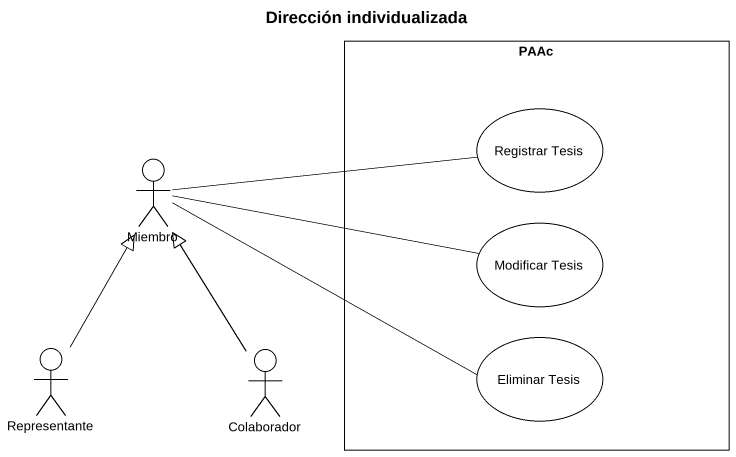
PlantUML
@startuml
title Dirección individualizada
rectangle PAAc {
  usecase "Registrar Tesis" as Registrar_Tesis #FFFFFF
  usecase "Modificar Tesis" as Modificar_Tesis #FFFFFF
  usecase "Eliminar Tesis" as Eliminar_Tesis #FFFFFF
}
actor Miembro #FFFFFF
actor Representante #FFFFFF
actor Colaborador #FFFFFF
Miembro -right- Registrar_Tesis
Miembro -right- Modificar_Tesis
Miembro -right- Eliminar_Tesis
Representante -up-|> Miembro
Colaborador -up-|> Miembro
@enduml
